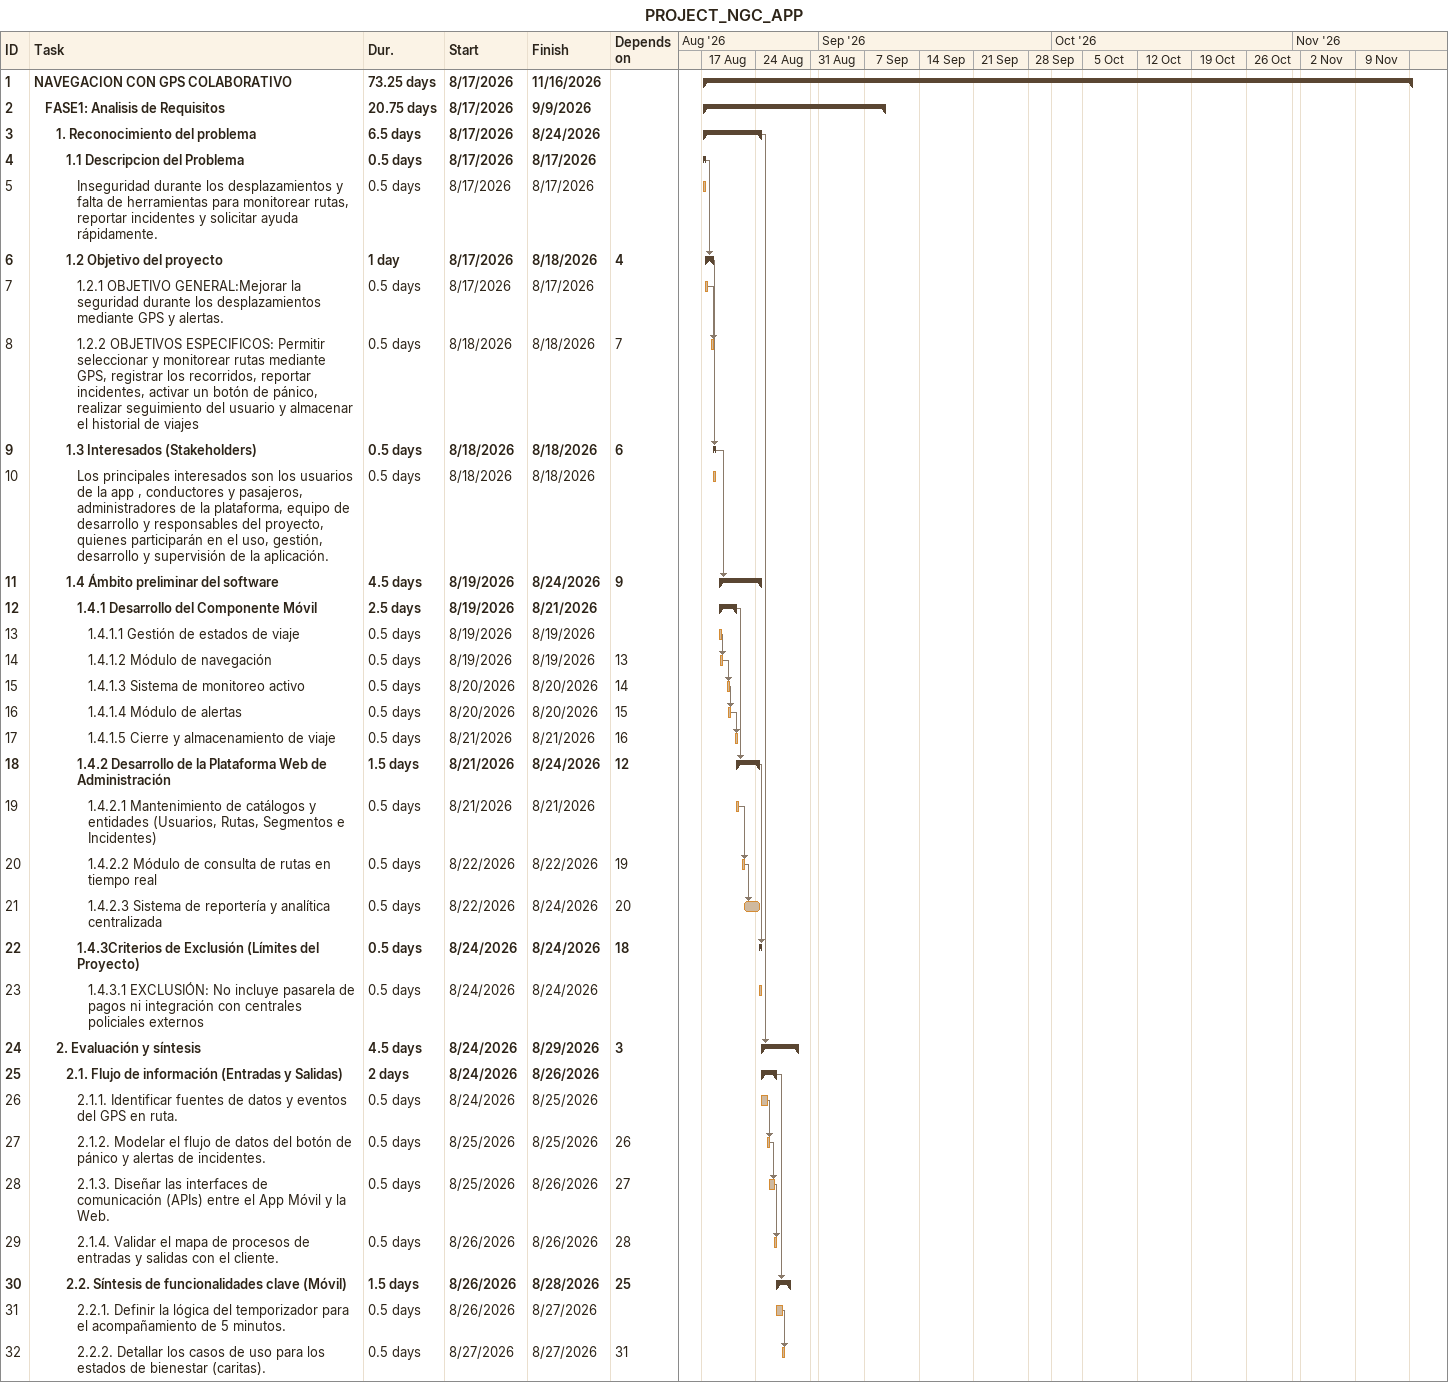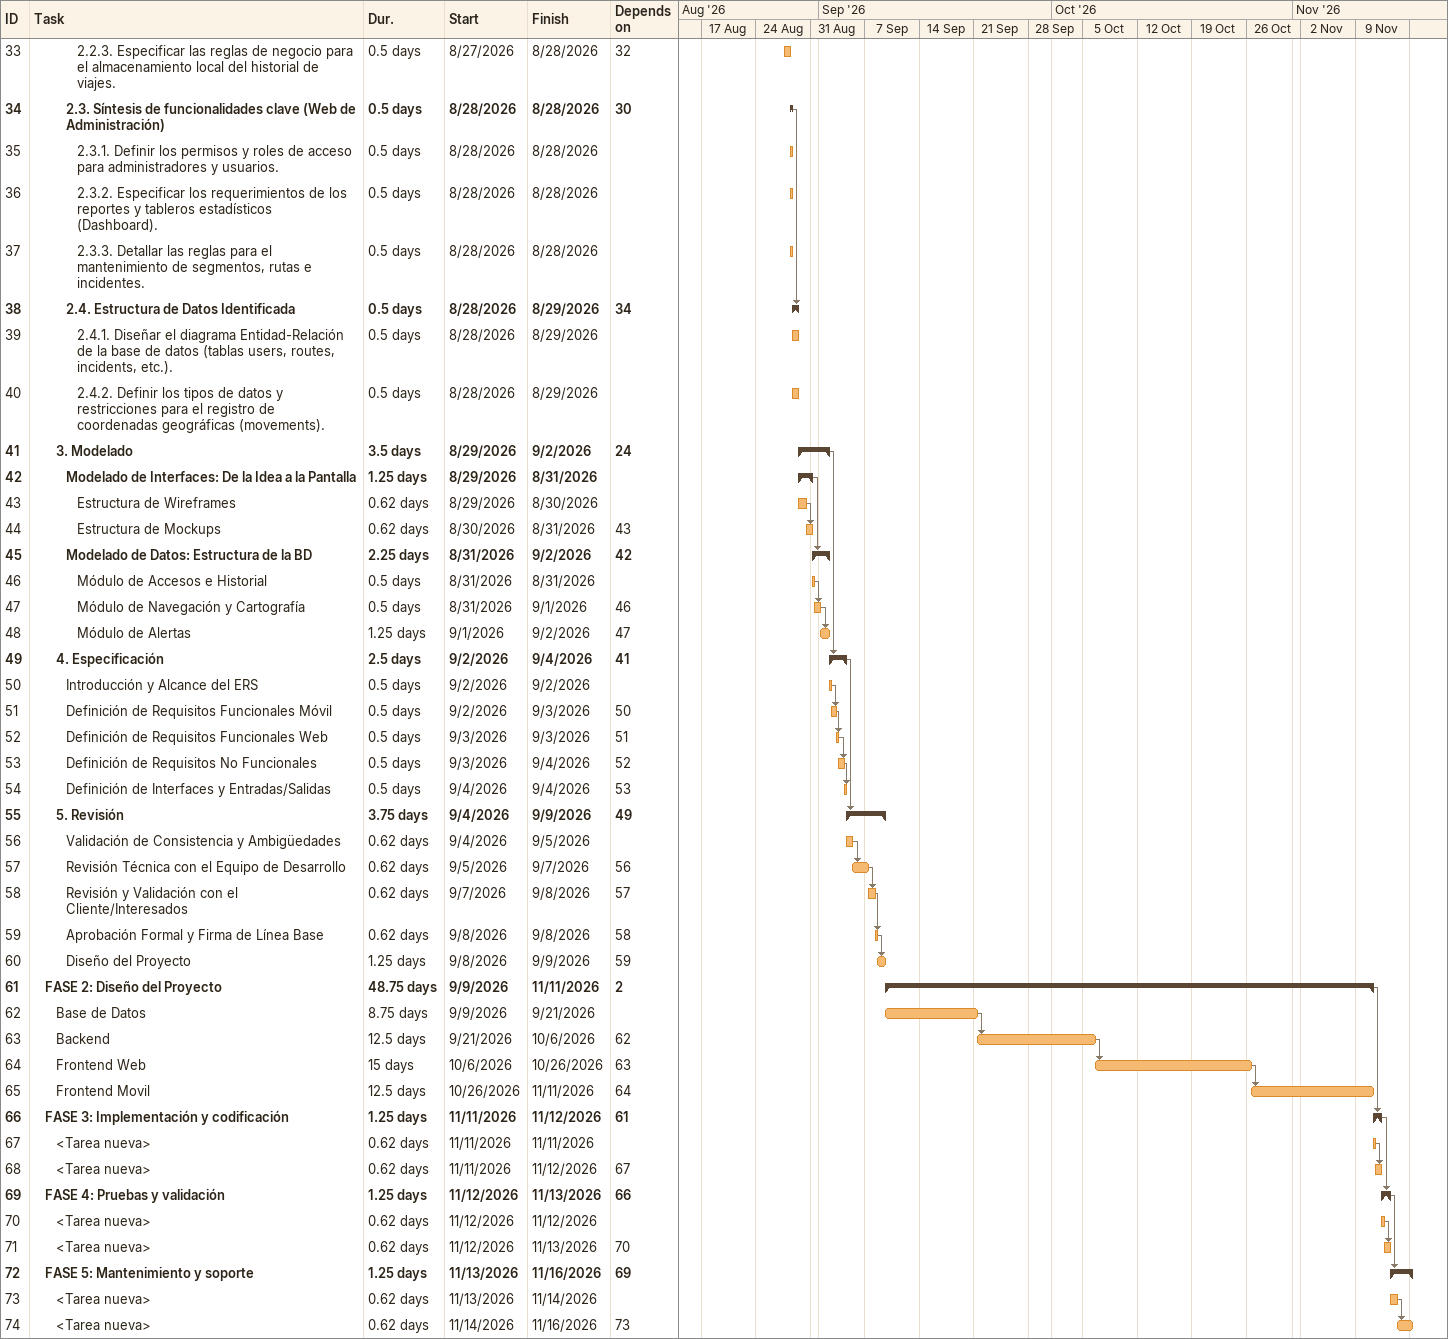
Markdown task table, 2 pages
PROJECT_NGC_APP

| ID | Level | Task | Duration | Start | Finish | Predecessors |
|---|---|---|---|---|---|---|
| 1 | 1 | **NAVEGACION CON GPS COLABORATIVO** | 73.25d | 2026-08-17 | 2026-11-16 |  |
| 2 | 2 | **FASE1: Analisis de Requisitos** | 20.75d | 2026-08-17 | 2026-09-09 |  |
| 3 | 3 | **1. Reconocimiento del problema** | 6.5d | 2026-08-17 | 2026-08-24 |  |
| 4 | 4 | **1.1 Descripcion del Problema** | 0.5d | 2026-08-17 | 2026-08-17 |  |
| 5 | 5 | Inseguridad durante los desplazamientos y falta de herramientas para monitorear rutas, reportar incidentes y solicitar ayuda rápidamente. | 0.5d | 2026-08-17 | 2026-08-17 |  |
| 6 | 4 | **1.2 Objetivo del proyecto** | 1d | 2026-08-17 | 2026-08-18 | 4 |
| 7 | 5 | 1.2.1 OBJETIVO GENERAL:Mejorar la seguridad durante los desplazamientos mediante GPS y alertas. | 0.5d | 2026-08-17 | 2026-08-17 |  |
| 8 | 5 | 1.2.2 OBJETIVOS ESPECIFICOS: Permitir seleccionar y monitorear rutas mediante GPS, registrar los recorridos, reportar incidentes, activar un botón de pánico, realizar seguimiento del usuario y almacenar el historial de viajes | 0.5d | 2026-08-18 | 2026-08-18 | 7 |
| 9 | 4 | **1.3 Interesados (Stakeholders)** | 0.5d | 2026-08-18 | 2026-08-18 | 6 |
| 10 | 5 | Los principales interesados son los usuarios de la app , conductores y pasajeros, administradores de la plataforma, equipo de desarrollo y responsables del proyecto, quienes participarán en el uso, gestión, desarrollo y supervisión de la aplicación. | 0.5d | 2026-08-18 | 2026-08-18 |  |
| 11 | 4 | **1.4 Ámbito preliminar del software** | 4.5d | 2026-08-19 | 2026-08-24 | 9 |
| 12 | 5 | **1.4.1 Desarrollo del Componente Móvil** | 2.5d | 2026-08-19 | 2026-08-21 |  |
| 13 | 6 | 1.4.1.1 Gestión de estados de viaje | 0.5d | 2026-08-19 | 2026-08-19 |  |
| 14 | 6 | 1.4.1.2 Módulo de navegación | 0.5d | 2026-08-19 | 2026-08-19 | 13 |
| 15 | 6 | 1.4.1.3 Sistema de monitoreo activo | 0.5d | 2026-08-20 | 2026-08-20 | 14 |
| 16 | 6 | 1.4.1.4 Módulo de alertas | 0.5d | 2026-08-20 | 2026-08-20 | 15 |
| 17 | 6 | 1.4.1.5 Cierre y almacenamiento de viaje | 0.5d | 2026-08-21 | 2026-08-21 | 16 |
| 18 | 5 | **1.4.2 Desarrollo de la Plataforma Web de Administración** | 1.5d | 2026-08-21 | 2026-08-24 | 12 |
| 19 | 6 | 1.4.2.1 Mantenimiento de catálogos y entidades (Usuarios, Rutas, Segmentos e Incidentes) | 0.5d | 2026-08-21 | 2026-08-21 |  |
| 20 | 6 | 1.4.2.2 Módulo de consulta de rutas en tiempo real | 0.5d | 2026-08-22 | 2026-08-22 | 19 |
| 21 | 6 | 1.4.2.3 Sistema de reportería y analítica centralizada | 0.5d | 2026-08-22 | 2026-08-24 | 20 |
| 22 | 5 | **1.4.3Criterios de Exclusión (Límites del Proyecto)** | 0.5d | 2026-08-24 | 2026-08-24 | 18 |
| 23 | 6 | 1.4.3.1 EXCLUSIÓN: No incluye pasarela de pagos ni integración con centrales policiales externos | 0.5d | 2026-08-24 | 2026-08-24 |  |
| 24 | 3 | **2. Evaluación y síntesis** | 4.5d | 2026-08-24 | 2026-08-29 | 3 |
| 25 | 4 | **2.1. Flujo de información (Entradas y Salidas)** | 2d | 2026-08-24 | 2026-08-26 |  |
| 26 | 5 | 2.1.1. Identificar fuentes de datos y eventos del GPS en ruta. | 0.5d | 2026-08-24 | 2026-08-25 |  |
| 27 | 5 | 2.1.2. Modelar el flujo de datos del botón de pánico y alertas de incidentes. | 0.5d | 2026-08-25 | 2026-08-25 | 26 |
| 28 | 5 | 2.1.3. Diseñar las interfaces de comunicación (APIs) entre el App Móvil y la Web. | 0.5d | 2026-08-25 | 2026-08-26 | 27 |
| 29 | 5 | 2.1.4. Validar el mapa de procesos de entradas y salidas con el cliente. | 0.5d | 2026-08-26 | 2026-08-26 | 28 |
| 30 | 4 | **2.2. Síntesis de funcionalidades clave (Móvil)** | 1.5d | 2026-08-26 | 2026-08-28 | 25 |
| 31 | 5 | 2.2.1. Definir la lógica del temporizador para el acompañamiento de 5 minutos. | 0.5d | 2026-08-26 | 2026-08-27 |  |
| 32 | 5 | 2.2.2. Detallar los casos de uso para los estados de bienestar (caritas). | 0.5d | 2026-08-27 | 2026-08-27 | 31 |
| 33 | 5 | 2.2.3. Especificar las reglas de negocio para el almacenamiento local del historial de viajes. | 0.5d | 2026-08-27 | 2026-08-28 | 32 |
| 34 | 4 | **2.3. Síntesis de funcionalidades clave (Web de Administración)** | 0.5d | 2026-08-28 | 2026-08-28 | 30 |
| 35 | 5 | 2.3.1. Definir los permisos y roles de acceso para administradores y usuarios. | 0.5d | 2026-08-28 | 2026-08-28 |  |
| 36 | 5 | 2.3.2. Especificar los requerimientos de los reportes y tableros estadísticos (Dashboard). | 0.5d | 2026-08-28 | 2026-08-28 |  |
| 37 | 5 | 2.3.3. Detallar las reglas para el mantenimiento de segmentos, rutas e incidentes. | 0.5d | 2026-08-28 | 2026-08-28 |  |
| 38 | 4 | **2.4. Estructura de Datos Identificada** | 0.5d | 2026-08-28 | 2026-08-29 | 34 |
| 39 | 5 | 2.4.1. Diseñar el diagrama Entidad-Relación de la base de datos (tablas users, routes, incidents, etc.). | 0.5d | 2026-08-28 | 2026-08-29 |  |
| 40 | 5 | 2.4.2. Definir los tipos de datos y restricciones para el registro de coordenadas geográficas (movements). | 0.5d | 2026-08-28 | 2026-08-29 |  |
| 41 | 3 | **3. Modelado** | 3.5d | 2026-08-29 | 2026-09-02 | 24 |
| 42 | 4 | **Modelado de Interfaces: De la Idea a la Pantalla** | 1.25d | 2026-08-29 | 2026-08-31 |  |
| 43 | 5 | Estructura de Wireframes | 0.62d | 2026-08-29 | 2026-08-30 |  |
| 44 | 5 | Estructura de Mockups | 0.62d | 2026-08-30 | 2026-08-31 | 43 |
| 45 | 4 | **Modelado de Datos: Estructura de la BD** | 2.25d | 2026-08-31 | 2026-09-02 | 42 |
| 46 | 5 | Módulo de Accesos e Historial | 0.5d | 2026-08-31 | 2026-08-31 |  |
| 47 | 5 | Módulo de Navegación y Cartografía | 0.5d | 2026-08-31 | 2026-09-01 | 46 |
| 48 | 5 | Módulo de Alertas | 1.25d | 2026-09-01 | 2026-09-02 | 47 |
| 49 | 3 | **4. Especificación** | 2.5d | 2026-09-02 | 2026-09-04 | 41 |
| 50 | 4 | Introducción y Alcance del ERS | 0.5d | 2026-09-02 | 2026-09-02 |  |
| 51 | 4 | Definición de Requisitos Funcionales Móvil | 0.5d | 2026-09-02 | 2026-09-03 | 50 |
| 52 | 4 | Definición de Requisitos Funcionales Web | 0.5d | 2026-09-03 | 2026-09-03 | 51 |
| 53 | 4 | Definición de Requisitos No Funcionales | 0.5d | 2026-09-03 | 2026-09-04 | 52 |
| 54 | 4 | Definición de Interfaces y Entradas/Salidas | 0.5d | 2026-09-04 | 2026-09-04 | 53 |
| 55 | 3 | **5. Revisión** | 3.75d | 2026-09-04 | 2026-09-09 | 49 |
| 56 | 4 | Validación de Consistencia y Ambigüedades | 0.62d | 2026-09-04 | 2026-09-05 |  |
| 57 | 4 | Revisión Técnica con el Equipo de Desarrollo | 0.62d | 2026-09-05 | 2026-09-07 | 56 |
| 58 | 4 | Revisión y Validación con el Cliente/Interesados | 0.62d | 2026-09-07 | 2026-09-08 | 57 |
| 59 | 4 | Aprobación Formal y Firma de Línea Base | 0.62d | 2026-09-08 | 2026-09-08 | 58 |
| 60 | 4 | Diseño del Proyecto | 1.25d | 2026-09-08 | 2026-09-09 | 59 |
| 61 | 2 | **FASE 2: Diseño del Proyecto** | 48.75d | 2026-09-09 | 2026-11-11 | 2 |
| 62 | 3 | Base de Datos | 8.75d | 2026-09-09 | 2026-09-21 |  |
| 63 | 3 | Backend | 12.5d | 2026-09-21 | 2026-10-06 | 62 |
| 64 | 3 | Frontend Web | 15d | 2026-10-06 | 2026-10-26 | 63 |
| 65 | 3 | Frontend Movil | 12.5d | 2026-10-26 | 2026-11-11 | 64 |
| 66 | 2 | **FASE 3: Implementación y codificación** | 1.25d | 2026-11-11 | 2026-11-12 | 61 |
| 67 | 3 | <Tarea nueva> | 0.62d | 2026-11-11 | 2026-11-11 |  |
| 68 | 3 | <Tarea nueva> | 0.62d | 2026-11-11 | 2026-11-12 | 67 |
| 69 | 2 | **FASE 4: Pruebas y validación** | 1.25d | 2026-11-12 | 2026-11-13 | 66 |
| 70 | 3 | <Tarea nueva> | 0.62d | 2026-11-12 | 2026-11-12 |  |
| 71 | 3 | <Tarea nueva> | 0.62d | 2026-11-12 | 2026-11-13 | 70 |
| 72 | 2 | **FASE 5: Mantenimiento y soporte** | 1.25d | 2026-11-13 | 2026-11-16 | 69 |
| 73 | 3 | <Tarea nueva> | 0.62d | 2026-11-13 | 2026-11-14 |  |
| 74 | 3 | <Tarea nueva> | 0.62d | 2026-11-14 | 2026-11-16 | 73 |
